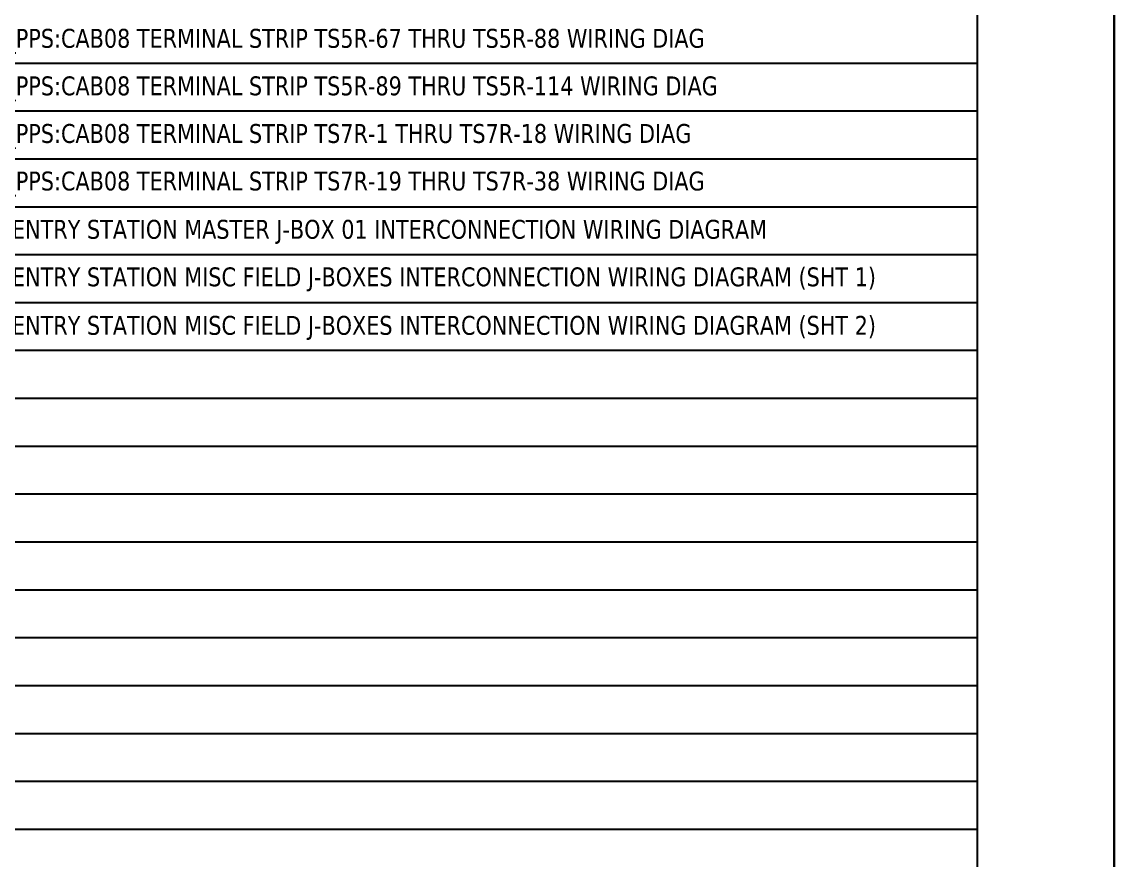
# Paper-space layout '24VDC PLC-A' of a CAD drawing. Header units: inches. Extents: x 0.4 to 44, y 0 to 33.6.
# Drawn here: x 33.09 to 44, y 8.45 to 16.82 of the extents above; entities that cross this region are included whole.
import ezdxf

# ---------------------------------------------------------------- set-up
doc = ezdxf.new("R2010")
doc.units = ezdxf.units.IN
doc.header["$MEASUREMENT"] = 0
doc.layers.add('1', color=7, linetype='Continuous')
doc.layers.add('G-ANNO-TEXT', color=3, linetype='Continuous')
doc.layers.add('TitleBlock-Border', color=7, linetype='Continuous', lineweight=30)
doc.styles.get("Standard").update_dxf_attribs({"font": 'verdana.ttf'})

psp = doc.layouts.new('24VDC PLC-A')

# ---------------------------------------------------------------- linework, layer by layer
at = {"layer": '1'}
for p, q in [((42.63492969470786, 4.457042709415732), (42.63492969470786, 27.81013148375994)), ((23.14143888594052, 16.40960324392146), (42.63492969470786, 16.40960324392145)), ((23.14143888594052, 15.93150082254123), (42.63492969470786, 15.93150082254122)), ((23.14143888594052, 15.453398401161), (42.63492969470786, 15.45339840116099)), ((23.14143888594052, 14.97529597978077), (42.63492969470786, 14.97529597978075)), ((23.14143888594052, 14.49719355840054), (42.63492969470786, 14.49719355840053)), ((23.14143888594052, 14.01909113702031), (42.63492969470786, 14.0190911370203)), ((23.14143888594052, 13.54098871564008), (42.63492969470786, 13.54098871564008)), ((23.14143888594052, 13.06288629425986), (42.63492969470786, 13.06288629425985)), ((23.14143888594052, 12.58478387287963), (42.63492969470786, 12.58478387287962)), ((23.14143888594052, 12.10668145149939), (42.63492969470786, 12.10668145149939)), ((23.14143888594052, 11.62857903011917), (42.63492969470786, 11.62857903011916)), ((23.14143888594052, 11.15047660873894), (42.63492969470786, 11.15047660873893)), ((23.14143888594052, 10.67237418735871), (42.63492969470786, 10.6723741873587)), ((23.14143888594052, 10.19427176597848), (42.63492969470786, 10.19427176597847)), ((23.14143888594052, 9.716169344598258), (42.63492969470786, 9.716169344598244)), ((23.14143888594052, 9.238066923218021), (42.63492969470786, 9.238066923218017)), ((23.14143888594052, 8.759964501837795), (42.63492969470786, 8.75996450183779))]:
    psp.add_line(p, q, dxfattribs=at)
at = {"layer": 'TitleBlock-Border'}
psp.add_lwpolyline([(43.99803149606299, 0), (0.3946986465263649, 0), (0.3946986465263649, 33.60346455445587), (43.99803149606299, 33.60346455445587)], close=True, dxfattribs=at)

# ---------------------------------------------------------------- texts
at = {"layer": 'G-ANNO-TEXT', "char_height": 0.18876, "width": 19.41545022372927, "attachment_point": 2}
for s, insert in [('\\pxql;{\\W0.8;PERSONNEL PROTECTION SYSTEM RING_PPS:CAB08 TERMINAL STRIP TS5R-67 THRU TS5R-88 WIRING DIAG}', (38.50371379713332, 16.750646103782)), ('\\pxql;{\\W0.8;PERSONNEL PROTECTION SYSTEM RING_PPS:CAB08 TERMINAL STRIP TS5R-89 THRU TS5R-114 WIRING DIAG}', (38.50371379713332, 16.27594754100569)), ('\\pxql;{\\W0.8;PERSONNEL PROTECTION SYSTEM RING_PPS:CAB08 TERMINAL STRIP TS7R-1 THRU TS7R-18 WIRING DIAG}', (38.50371379713332, 15.80062253664054)), ('\\pxql;{\\W0.8;PERSONNEL PROTECTION SYSTEM RING_PPS:CAB08 TERMINAL STRIP TS7R-19 THRU TS7R-38 WIRING DIAG}', (38.50371379713332, 15.32592397386423)), ('\\pxql;{\\W0.8;PERSONNEL PROTECTION SYSTEM RING ENTRY STATION MASTER J-BOX 01 INTERCONNECTION WIRING DIAGRAM}', (38.50371379713332, 14.8436905612085)), ('\\pxql;{\\W0.8;PERSONNEL PROTECTION SYSTEM RING ENTRY STATION MISC FIELD J-BOXES INTERCONNECTION WIRING DIAGRAM (SHT 1)}', (38.50371379713332, 14.36899199843219)), ('\\pxql;{\\W0.8;PERSONNEL PROTECTION SYSTEM RING ENTRY STATION MISC FIELD J-BOXES INTERCONNECTION WIRING DIAGRAM (SHT 2)}', (38.50371379713332, 13.88465559017943))]:
    psp.add_mtext(s, dxfattribs=dict(at, insert=insert))

doc.saveas('drawing.dxf')
